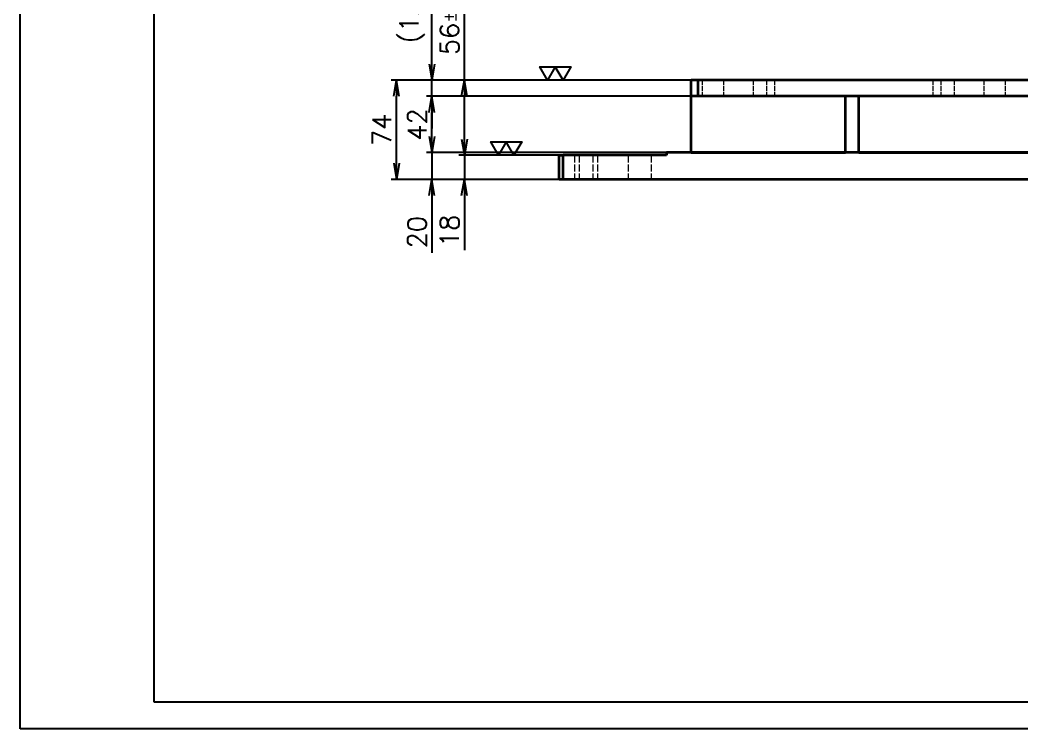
# Model space of a CAD drawing. Extents: x 0 to 18500, y -51 to 3802.
# Drawn here: x 9709 to 10456, y -5 to 523 of the extents above; entities that cross this region are included whole.
import ezdxf

# ---------------------------------------------------------------- set-up
doc = ezdxf.new("R2010")
doc.units = 0
doc.header["$MEASUREMENT"] = 0
doc.linetypes.add('DASHED', pattern=[15, 12, -3])
doc.linetypes.add('HIDDEN-HOKUTO', pattern=[3.8, 2.5, -1.3])
doc.layers.get('0').update_dxf_attribs({"linetype": 'CONTINUOUS'})
doc.layers.get('DEFPOINTS').update_dxf_attribs({"linetype": 'CONTINUOUS'})
for name, color, linetype in [('AM_HID', 1, 'HIDDEN-HOKUTO'), ('AM_VIS', 7, 'CONTINUOUS'), ('WORD_DIM', 253, 'CONTINUOUS')]:
    doc.layers.add(name, color=color, linetype=linetype)
doc.styles.get("Standard").update_dxf_attribs({"font": 'romans.shx', "bigfont": 'bigfont.shx'})
doc.dimstyles.new('1-4', dxfattribs={"dimscale": 4, "dimtxt": 3.5, "dimasz": 3, "dimexe": 1, "dimexo": 0, "dimgap": 1, "dimtad": 3, "dimdsep": 46, "dimtxsty": 'Standard', "dimblk1": 'OPEN', "dimblk2": 'OPEN', "dimsah": 1, "dimcen": 0, "dimclrd": 256, "dimclre": 256, "dimclrt": 3, "dimadec": 0, "dimazin": 0, "dimtfac": 1, "dimtmove": 0, "dimatfit": 3, "dimldrblk": 'OPEN', "dimfxl": 0, "dimtolj": 1, "dimtzin": 0, "dimarcsym": 0})

# ---------------------------------------------------------------- blocks, each defined once
blk = doc.blocks.new('_OPEN')
at = {"color": 0}
for p, q in [((-1, 0.167), (0, 0)), ((-1, -0.167), (0, 0)), ((0, 0), (-1, 0))]:
    blk.add_line(p, q, dxfattribs=at)
blk = doc.blocks.new('*D1267')
at = {"layer": 'DEFPOINTS', "color": 0, "linetype": 'Continuous'}
for p in [(9990.1, 478.63), (10212.3, 478.63), (10111.3, 404.63)]:
    blk.add_point(p, dxfattribs=at)
at = {"layer": 'WORD_DIM', "linetype": 'Continuous', "lineweight": -2}
for p, q in [((10212.3, 478.63), (9986.1, 478.63)), ((9990.1, 416.63), (9990.1, 466.63)), ((10111.3, 404.63), (9986.1, 404.63))]:
    blk.add_line(p, q, dxfattribs=at)
at = {"layer": 'WORD_DIM', "linetype": 'Continuous', "lineweight": -2, "xscale": 12, "yscale": 12, "zscale": 12}
for p, rotation in [((9990.1, 478.63), 90), ((9990.1, 404.63), 270)]:
    blk.add_blockref('_OPEN', p, dxfattribs=dict(at, rotation=rotation))
at = {"layer": 'WORD_DIM', "color": 3, "linetype": 'Continuous', "insert": (9979.1, 441.63), "char_height": 14, "attachment_point": 5, "rotation": 90}
blk.add_mtext('\\A1;74', dxfattribs=at)
blk = doc.blocks.new('*D1268')
at = {"layer": 'DEFPOINTS', "color": 0, "linetype": 'Continuous'}
for p in [(10016.43, 424.63), (10191.3, 424.63), (10111.3, 404.63)]:
    blk.add_point(p, dxfattribs=at)
at = {"layer": 'WORD_DIM', "linetype": 'Continuous', "lineweight": -2}
for p, q in [((10016.43, 436.63), (10016.43, 448.63)), ((10191.3, 424.63), (10012.43, 424.63)), ((10016.43, 424.63), (10016.43, 404.63)), ((10111.3, 404.63), (10012.43, 404.63)), ((10016.43, 392.63), (10016.43, 349.96))]:
    blk.add_line(p, q, dxfattribs=at)
at = {"layer": 'WORD_DIM', "linetype": 'Continuous', "lineweight": -2, "xscale": 12, "yscale": 12, "zscale": 12}
for p, rotation in [((10016.43, 424.63), 270), ((10016.43, 404.63), 90)]:
    blk.add_blockref('_OPEN', p, dxfattribs=dict(at, rotation=rotation))
at = {"layer": 'WORD_DIM', "color": 3, "linetype": 'Continuous', "insert": (10005.43, 365.3), "char_height": 14, "attachment_point": 5, "rotation": 90}
blk.add_mtext('\\A1;20', dxfattribs=at)
blk = doc.blocks.new('*D1269')
at = {"layer": 'DEFPOINTS', "color": 0, "linetype": 'Continuous'}
for p in [(10016.43, 466.63), (10209.8, 466.63), (10191.3, 424.63)]:
    blk.add_point(p, dxfattribs=at)
at = {"layer": 'WORD_DIM', "linetype": 'Continuous', "lineweight": -2}
for p, q in [((10209.8, 466.63), (10012.43, 466.63)), ((10016.43, 436.63), (10016.43, 454.63)), ((10191.3, 424.63), (10012.43, 424.63))]:
    blk.add_line(p, q, dxfattribs=at)
at = {"layer": 'WORD_DIM', "linetype": 'Continuous', "lineweight": -2, "xscale": 12, "yscale": 12, "zscale": 12}
for p, rotation in [((10016.43, 466.63), 90), ((10016.43, 424.63), 270)]:
    blk.add_blockref('_OPEN', p, dxfattribs=dict(at, rotation=rotation))
at = {"layer": 'WORD_DIM', "color": 3, "linetype": 'Continuous', "insert": (10005.43, 445.63), "char_height": 14, "attachment_point": 5, "rotation": 90}
blk.add_mtext('\\A1;42', dxfattribs=at)
blk = doc.blocks.new('*D1270')
at = {"layer": 'DEFPOINTS', "color": 0, "linetype": 'Continuous'}
for p in [(10016.43, 478.63), (10209.8, 478.63), (10209.8, 466.63)]:
    blk.add_point(p, dxfattribs=at)
at = {"layer": 'WORD_DIM', "linetype": 'Continuous', "lineweight": -2}
for p, q in [((10016.43, 490.63), (10016.43, 550.63)), ((10209.8, 478.63), (10012.43, 478.63)), ((10016.43, 466.63), (10016.43, 478.63)), ((10209.8, 466.63), (10012.43, 466.63)), ((10016.43, 454.63), (10016.43, 442.63))]:
    blk.add_line(p, q, dxfattribs=at)
at = {"layer": 'WORD_DIM', "linetype": 'Continuous', "lineweight": -2, "xscale": 12, "yscale": 12, "zscale": 12}
for p, rotation in [((10016.43, 478.63), 270), ((10016.43, 466.63), 90)]:
    blk.add_blockref('_OPEN', p, dxfattribs=dict(at, rotation=rotation))
at = {"layer": 'WORD_DIM', "color": 3, "linetype": 'Continuous', "insert": (10001.76, 526.63), "char_height": 14, "attachment_point": 5, "rotation": 90}
blk.add_mtext('\\A1;(12)', dxfattribs=at)
blk = doc.blocks.new('*D1271')
at = {"layer": 'DEFPOINTS', "color": 0, "linetype": 'Continuous'}
for p in [(10040.61, 422.63), (10111.3, 422.63), (10111.3, 404.63)]:
    blk.add_point(p, dxfattribs=at)
at = {"layer": 'WORD_DIM', "linetype": 'Continuous', "lineweight": -2}
for p, q in [((10040.61, 434.63), (10040.61, 446.63)), ((10111.3, 422.63), (10036.61, 422.63)), ((10040.61, 422.63), (10040.61, 404.63)), ((10111.3, 404.63), (10036.61, 404.63)), ((10040.61, 392.63), (10040.61, 351.96))]:
    blk.add_line(p, q, dxfattribs=at)
at = {"layer": 'WORD_DIM', "linetype": 'Continuous', "lineweight": -2, "xscale": 12, "yscale": 12, "zscale": 12}
for p, rotation in [((10040.61, 422.63), 270), ((10040.61, 404.63), 90)]:
    blk.add_blockref('_OPEN', p, dxfattribs=dict(at, rotation=rotation))
at = {"layer": 'WORD_DIM', "color": 3, "linetype": 'Continuous', "insert": (10029.61, 366.3), "char_height": 14, "attachment_point": 5, "rotation": 90}
blk.add_mtext('\\A1;18', dxfattribs=at)
blk = doc.blocks.new('*D1272')
at = {"layer": 'DEFPOINTS', "color": 0, "linetype": 'Continuous'}
for p in [(10040.61, 478.63), (10209.8, 478.63), (10111.3, 422.63)]:
    blk.add_point(p, dxfattribs=at)
at = {"layer": 'WORD_DIM', "linetype": 'Continuous', "lineweight": -2}
for p, q in [((10040.61, 478.63), (10040.61, 567.63)), ((10209.8, 478.63), (10036.61, 478.63)), ((10040.61, 434.63), (10040.61, 466.63)), ((10111.3, 422.63), (10036.61, 422.63))]:
    blk.add_line(p, q, dxfattribs=at)
at = {"layer": 'WORD_DIM', "linetype": 'Continuous', "lineweight": -2, "xscale": 12, "yscale": 12, "zscale": 12}
for p, rotation in [((10040.61, 478.63), 90), ((10040.61, 422.63), 270)]:
    blk.add_blockref('_OPEN', p, dxfattribs=dict(at, rotation=rotation))
at = {"layer": 'WORD_DIM', "color": 3, "linetype": 'Continuous', "insert": (10029.61, 529.13), "char_height": 14, "attachment_point": 5, "rotation": 90}
blk.add_mtext('\\A1;56{\\H0.715x;%%p0.05}', dxfattribs=at)

msp = doc.modelspace()

# ---------------------------------------------------------------- linework, layer by layer
at = {"color": 7, "lineweight": 35, "ltscale": 0.125}
for p, q in [((10214.79627, 478.62893), (10209.79627, 478.62893)), ((10214.79627, 466.62893), (10209.79627, 466.62893))]:
    msp.add_line(p, q, dxfattribs=at)
at = {"color": 7, "lineweight": 35, "ltscale": 0.3}
for p, q in [((10209.79627, 466.62893), (10209.79627, 478.62893)), ((10214.79627, 466.62893), (10214.79627, 478.62893))]:
    msp.add_line(p, q, dxfattribs=at)
at = {"color": 7, "lineweight": 35}
for p, q in [((10697.79627, 478.62893), (10214.79627, 478.62893)), ((10209.79627, 424.62893), (10209.79627, 466.62893)), ((10697.79627, 466.62893), (10214.79627, 466.62893)), ((10324.79627, 424.62893), (10324.79627, 466.62893)), ((10334.79627, 424.62893), (10334.79627, 466.62893)), ((10191.29627, 422.62893), (10114.29627, 422.62893)), ((10721.29627, 424.62893), (10191.29627, 424.62893)), ((10209.79627, 424.62893), (10324.79624, 424.62893)), ((10334.79624, 424.62893), (10577.7962, 424.62893)), ((10798.29627, 404.62893), (10114.29627, 404.62893))]:
    msp.add_line(p, q, dxfattribs=at)
at = {"color": 7, "lineweight": 35, "ltscale": 0.25}
for p, q in [((10334.79627, 466.62893), (10324.79627, 466.62893)), ((10334.79627, 424.62893), (10324.79627, 424.62893))]:
    msp.add_line(p, q, dxfattribs=at)
at = {"color": 7, "lineweight": 35, "ltscale": 0.075}
for p, q in [((10111.29627, 422.62893), (10114.29627, 422.62893)), ((10114.29627, 404.62893), (10111.29627, 404.62893))]:
    msp.add_line(p, q, dxfattribs=at)
at = {"color": 7, "lineweight": 35, "ltscale": 0.45}
for p, q in [((10111.29627, 404.62893), (10111.29627, 422.62893)), ((10114.29627, 404.62893), (10114.29627, 422.62893))]:
    msp.add_line(p, q, dxfattribs=at)
at = {"color": 7, "lineweight": 35, "ltscale": 0.05}
msp.add_line((10191.29627, 424.62893), (10191.29627, 422.62893), dxfattribs=at)
at = {"layer": 'AM_HID', "color": 1, "linetype": 'DASHED', "lineweight": 13, "ltscale": 0.3}
for p, q in [((10214.79627, 466.62893), (10214.79627, 478.62893)), ((10217.79627, 478.62893), (10217.79627, 466.62893)), ((10217.79627, 478.62893), (10217.79627, 466.62893)), ((10217.79627, 478.62893), (10217.79627, 466.62893)), ((10233.79627, 478.62893), (10233.79627, 466.62893)), ((10233.79627, 478.62893), (10233.79627, 466.62893)), ((10255.79627, 478.62893), (10255.79627, 466.62893)), ((10265.79627, 478.62893), (10265.79627, 466.62893)), ((10271.79627, 478.62893), (10271.79627, 466.62893)), ((10389.79627, 478.62893), (10389.79627, 466.62893)), ((10395.79627, 478.62893), (10395.79627, 466.62893)), ((10405.79627, 478.62893), (10405.79627, 466.62893)), ((10427.79627, 478.62893), (10427.79627, 466.62893)), ((10427.79627, 478.62893), (10427.79627, 466.62893)), ((10443.79627, 478.62893), (10443.79627, 466.62893)), ((10443.79627, 478.62893), (10443.79627, 466.62893)), ((10443.79627, 478.62893), (10443.79627, 466.62893))]:
    msp.add_line(p, q, dxfattribs=at)
at = {"layer": 'AM_HID', "color": 1, "linetype": 'DASHED', "lineweight": 13}
msp.add_line((10702.79627, 466.62893), (10209.79627, 466.62893), dxfattribs=at)
at = {"layer": 'AM_HID', "color": 1, "linetype": 'DASHED', "lineweight": 13, "ltscale": 0.45}
for p, q in [((10114.29627, 404.62893), (10114.29627, 422.62893)), ((10122.79627, 422.62893), (10122.79627, 404.62893)), ((10122.79627, 422.62893), (10122.79627, 404.62893)), ((10126.29627, 422.62893), (10126.29627, 404.62893)), ((10136.29627, 422.62893), (10136.29627, 404.62893)), ((10139.79627, 422.62893), (10139.79627, 404.62893)), ((10139.79627, 422.62893), (10139.79627, 404.62893)), ((10162.79627, 422.62893), (10162.79627, 404.62893)), ((10162.79627, 422.62893), (10162.79627, 404.62893)), ((10179.79627, 422.62893), (10179.79627, 404.62893)), ((10179.79627, 422.62893), (10179.79627, 404.62893))]:
    msp.add_line(p, q, dxfattribs=at)
at = {"layer": 'AM_HID', "color": 1, "linetype": 'DASHED', "lineweight": 13, "ltscale": 0.25}
msp.add_line((10324.79624, 424.62893), (10334.79624, 424.62893), dxfattribs=at)
at = {"layer": 'AM_VIS', "linetype": 'Continuous'}
for p, q in [((9809.40273, 14.86842), (9809.40273, 1162.86842)), ((11369.40273, 14.86842), (9809.40273, 14.86842))]:
    msp.add_line(p, q, dxfattribs=at)
at = {"layer": 'WORD_DIM', "linetype": 'Continuous'}
for p, q in [((9709.40273, -5.13158), (9709.40273, 1182.86842)), ((11389.40273, -5.13158), (9709.40273, -5.13158))]:
    msp.add_line(p, q, dxfattribs=at)
at = {"layer": 'WORD_DIM', "color": 3, "linetype": 'Continuous'}
for points in [[(10102.65116, 478.62893), (10096.87116, 488.64018), (10119.99116, 488.64018), (10114.21116, 478.62893), (10108.43116, 488.64018)], [(10066.06436, 422.62893), (10060.28436, 432.64018), (10083.40436, 432.64018), (10077.62436, 422.62893), (10071.84436, 432.64018)]]:
    msp.add_lwpolyline(points, close=True, dxfattribs=at)

# ---------------------------------------------------------------- dimensions: what is measured, and where the dimension line sits
at = {"layer": 'WORD_DIM', "linetype": 'Continuous'}
for base, p1, text, picture, middle in [((10040.60796, 478.62893), (10111.29627, 422.62893), '<>{\\H0.715x;%%p0.05}', '*D1272', (10029.60796, 529.12726)), ((10016.42684, 478.62893), (10209.79627, 466.62893), '(<>)', '*D1270', (10001.76017, 526.62893))]:
    dim = msp.add_linear_dim(base=base, p1=p1, p2=(10209.79627, 478.62893), angle=90, text=text, dimstyle='1-4', dxfattribs=at)
    dim.commit()
    dim.dimension.update_dxf_attribs({"geometry": picture, "text_midpoint": middle})
for base, p1, p2, picture, middle in [((9990.10026, 478.62893), (10111.29627, 404.62893), (10212.29627, 478.62893), '*D1267', (9979.10026, 441.62893)), ((10016.42684, 466.62893), (10191.29627, 424.62893), (10209.79627, 466.62893), '*D1269', (10005.42684, 445.62893))]:
    dim = msp.add_linear_dim(base=base, p1=p1, p2=p2, angle=90, dimstyle='1-4', dxfattribs=at)
    dim.commit()
    dim.dimension.update_dxf_attribs({"geometry": picture, "text_midpoint": middle})
for base, p2, picture, middle in [((10016.42684, 424.62893), (10191.29627, 424.62893), '*D1268', (10016.42684, 365.2956)), ((10040.60796, 422.62893), (10111.29627, 422.62893), '*D1271', (10040.60796, 366.2956))]:
    dim = msp.add_linear_dim(base=base, p1=(10111.29627, 404.62893), p2=p2, angle=90, dimstyle='1-4', dxfattribs=at)
    dim.commit()
    dim.dimension.update_dxf_attribs({"geometry": picture, "text_midpoint": middle, "dimtype": 160})

doc.saveas('drawing.dxf')
